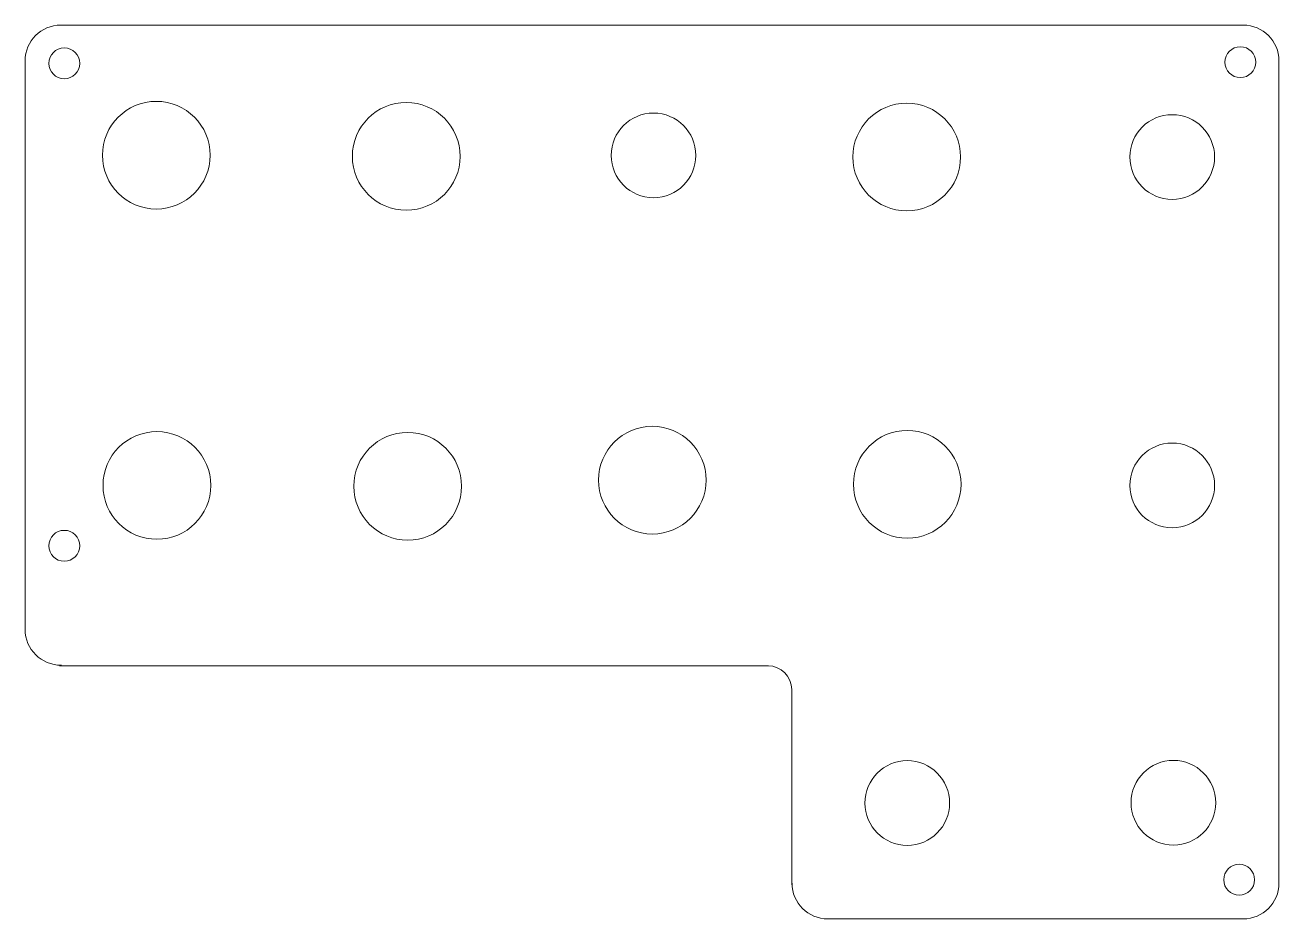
# Model space of a CAD drawing. Header units: inches. Extents: x 47 to 153, y 62 to 137.
import ezdxf

# ---------------------------------------------------------------- set-up
doc = ezdxf.new("R2010")
doc.units = ezdxf.units.IN
doc.header["$MEASUREMENT"] = 0
doc.layers.add('20', color=7, linetype='Continuous')

# ---------------------------------------------------------------- blocks, each defined once
blk = doc.blocks.new('block 2')
at = {"layer": '20', "color": 7, "lineweight": 9}
blk.add_open_spline([(49.29, 134.04), (49.29, 134.76), (49.87, 135.34), (50.59, 135.34), (51.31, 135.34), (51.89, 134.76), (51.89, 134.04), (51.89, 133.32), (51.31, 132.74), (50.59, 132.74), (49.87, 132.74), (49.29, 133.32), (49.29, 134.04), (49.29, 134.04), (49.29, 134.04), (49.29, 134.04)], degree=3, knots=[0, 0, 0, 0, 1, 1, 1, 2, 2, 2, 3, 3, 3, 4, 4, 4, 5, 5, 5, 5], dxfattribs=at)
blk = doc.blocks.new('block 3')
at = {"layer": '20', "color": 7, "lineweight": 9}
blk.add_open_spline([(148.29, 134.14), (148.29, 134.86), (148.87, 135.44), (149.59, 135.44), (150.31, 135.44), (150.89, 134.86), (150.89, 134.14), (150.89, 133.42), (150.31, 132.84), (149.59, 132.84), (148.87, 132.84), (148.29, 133.42), (148.29, 134.14), (148.29, 134.14), (148.29, 134.14), (148.29, 134.14)], degree=3, knots=[0, 0, 0, 0, 1, 1, 1, 2, 2, 2, 3, 3, 3, 4, 4, 4, 5, 5, 5, 5], dxfattribs=at)
blk = doc.blocks.new('block 4')
at = {"layer": '20', "color": 7, "lineweight": 9}
blk.add_open_spline([(148.19, 65.34), (148.19, 66.06), (148.77, 66.64), (149.49, 66.64), (150.21, 66.64), (150.79, 66.06), (150.79, 65.34), (150.79, 64.62), (150.21, 64.04), (149.49, 64.04), (148.77, 64.04), (148.19, 64.62), (148.19, 65.34), (148.19, 65.34), (148.19, 65.34), (148.19, 65.34)], degree=3, knots=[0, 0, 0, 0, 1, 1, 1, 2, 2, 2, 3, 3, 3, 4, 4, 4, 5, 5, 5, 5], dxfattribs=at)
blk = doc.blocks.new('block 5')
at = {"layer": '20', "color": 7, "lineweight": 9}
blk.add_open_spline([(49.29, 93.44), (49.29, 94.16), (49.87, 94.74), (50.59, 94.74), (51.31, 94.74), (51.89, 94.16), (51.89, 93.44), (51.89, 92.72), (51.31, 92.14), (50.59, 92.14), (49.87, 92.14), (49.29, 92.72), (49.29, 93.44), (49.29, 93.44), (49.29, 93.44), (49.29, 93.44)], degree=3, knots=[0, 0, 0, 0, 1, 1, 1, 2, 2, 2, 3, 3, 3, 4, 4, 4, 5, 5, 5, 5], dxfattribs=at)
blk = doc.blocks.new('block 6')
at = {"layer": '20', "color": 7, "lineweight": 9}
blk.add_open_spline([(47.29, 134.26), (47.29, 135.92), (48.63, 137.26), (50.29, 137.26), (50.29, 137.26), (149.84, 137.26), (149.84, 137.26), (151.49, 137.26), (152.84, 135.92), (152.84, 134.26), (152.84, 134.26), (152.84, 65.04), (152.84, 65.04), (152.84, 63.38), (151.49, 62.04), (149.84, 62.04), (149.84, 62.04), (114.85, 62.04), (114.85, 62.04), (113.2, 62.04), (111.85, 63.38), (111.85, 65.04), (111.85, 65.04), (111.82, 64.9), (111.82, 64.9), (111.82, 64.9), (111.82, 81.34), (111.82, 81.34), (111.82, 82.44), (110.92, 83.34), (109.82, 83.34), (109.82, 83.34), (109.86, 83.34), (109.86, 83.34), (109.86, 83.34), (50.19, 83.34), (50.19, 83.34), (50.19, 83.34), (50.34, 83.39), (50.34, 83.39), (48.65, 83.39), (47.29, 84.74), (47.29, 86.39), (47.29, 86.39), (47.29, 134.26), (47.29, 134.26)], degree=3, knots=[0, 0, 0, 0, 1, 1, 1, 2, 2, 2, 3, 3, 3, 4, 4, 4, 5, 5, 5, 6, 6, 6, 7, 7, 7, 8, 8, 8, 9, 9, 9, 10, 10, 10, 11, 11, 11, 12, 12, 12, 13, 13, 13, 14, 14, 14, 15, 15, 15, 15], dxfattribs=at)

msp = doc.modelspace()

# ---------------------------------------------------------------- linework, layer by layer
at = {"layer": '20', "color": 7, "lineweight": 9}
for points in [[(62.87, 126.31), (62.87, 123.81), (60.84, 121.78), (58.33, 121.78), (55.83, 121.78), (53.8, 123.81), (53.8, 126.31), (53.8, 128.81), (55.83, 130.84), (58.33, 130.84), (60.84, 130.84), (62.87, 128.81), (62.87, 126.31)], [(83.91, 126.21), (83.91, 123.71), (81.88, 121.68), (79.37, 121.68), (76.87, 121.68), (74.84, 123.71), (74.84, 126.21), (74.84, 128.72), (76.87, 130.75), (79.37, 130.75), (81.88, 130.75), (83.91, 128.72), (83.91, 126.21)], [(103.75, 126.29), (103.75, 124.33), (102.16, 122.73), (100.19, 122.73), (98.22, 122.73), (96.63, 124.33), (96.63, 126.29), (96.63, 128.26), (98.22, 129.86), (100.19, 129.86), (102.16, 129.86), (103.75, 128.26), (103.75, 126.29)], [(126.04, 126.16), (126.04, 123.65), (124.01, 121.63), (121.51, 121.63), (119, 121.63), (116.97, 123.65), (116.97, 126.16), (116.97, 128.66), (119, 130.69), (121.51, 130.69), (124.01, 130.69), (126.04, 128.66), (126.04, 126.16)], [(147.42, 126.16), (147.42, 124.19), (145.82, 122.59), (143.85, 122.59), (141.89, 122.59), (140.29, 124.19), (140.29, 126.16), (140.29, 128.13), (141.89, 129.72), (143.85, 129.72), (145.82, 129.72), (147.42, 128.13), (147.42, 126.16)], [(104.62, 98.97), (104.62, 96.46), (102.59, 94.43), (100.09, 94.43), (97.59, 94.43), (95.56, 96.46), (95.56, 98.97), (95.56, 101.47), (97.59, 103.5), (100.09, 103.5), (102.59, 103.5), (104.62, 101.47), (104.62, 98.97)], [(62.92, 98.52), (62.92, 96.02), (60.89, 93.99), (58.38, 93.99), (55.88, 93.99), (53.85, 96.02), (53.85, 98.52), (53.85, 101.03), (55.88, 103.05), (58.38, 103.05), (60.89, 103.05), (62.92, 101.03), (62.92, 98.52)], [(84.03, 98.45), (84.03, 95.94), (82, 93.91), (79.5, 93.91), (76.99, 93.91), (74.96, 95.94), (74.96, 98.45), (74.96, 100.95), (76.99, 102.98), (79.5, 102.98), (82, 102.98), (84.03, 100.95), (84.03, 98.45)], [(126.08, 98.62), (126.08, 96.11), (124.05, 94.08), (121.55, 94.08), (119.05, 94.08), (117.02, 96.11), (117.02, 98.62), (117.02, 101.12), (119.05, 103.15), (121.55, 103.15), (124.05, 103.15), (126.08, 101.12), (126.08, 98.62)], [(147.42, 98.52), (147.42, 96.55), (145.82, 94.96), (143.85, 94.96), (141.89, 94.96), (140.29, 96.55), (140.29, 98.52), (140.29, 100.49), (141.89, 102.09), (143.85, 102.09), (145.82, 102.09), (147.42, 100.49), (147.42, 98.52)], [(125.12, 71.79), (125.12, 69.82), (123.52, 68.23), (121.55, 68.23), (119.58, 68.23), (117.99, 69.82), (117.99, 71.79), (117.99, 73.76), (119.58, 75.36), (121.55, 75.36), (123.52, 75.36), (125.12, 73.76), (125.12, 71.79)], [(147.52, 71.82), (147.52, 69.85), (145.92, 68.25), (143.95, 68.25), (141.98, 68.25), (140.39, 69.85), (140.39, 71.82), (140.39, 73.78), (141.98, 75.38), (143.95, 75.38), (145.92, 75.38), (147.52, 73.78), (147.52, 71.82)]]:
    msp.add_open_spline(points, degree=3, knots=[0, 0, 0, 0, 1, 1, 1, 2, 2, 2, 3, 3, 3, 4, 4, 4, 4], dxfattribs=at)

# ---------------------------------------------------------------- block references
at = {"layer": '20'}
for name in ['block 6', 'block 2', 'block 3', 'block 5', 'block 4']:
    msp.add_blockref(name, (0, 0), dxfattribs=at)

doc.saveas('drawing.dxf')
